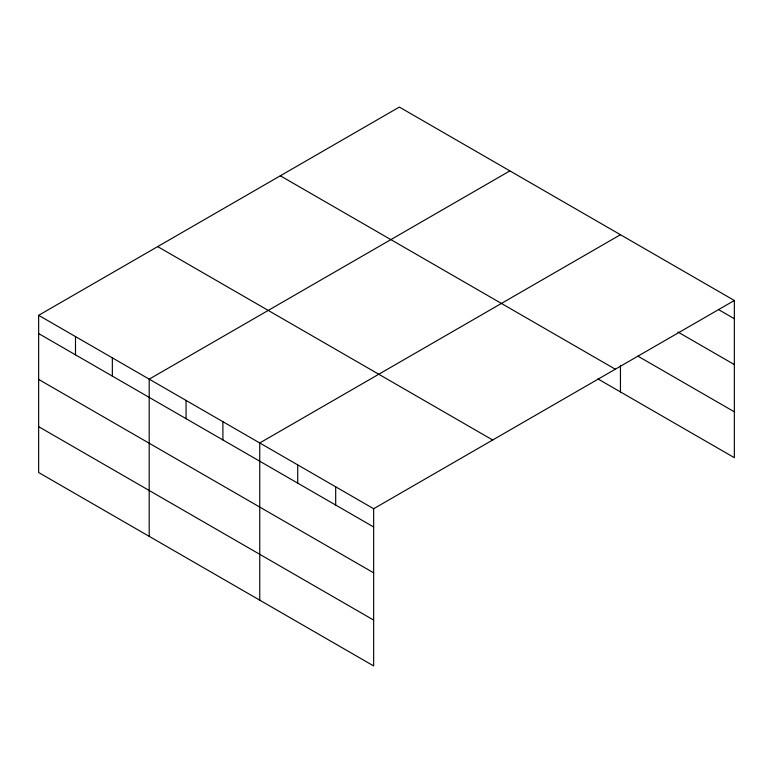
<?xml version="1.0" encoding="UTF-8"?>
<svg xmlns="http://www.w3.org/2000/svg" width="773" height="773" viewBox="0 0 773 773"><rect width="100%" height="100%" fill="white"/><g stroke="black" fill="none" stroke-linecap="round" stroke-linejoin="round"><path stroke-width="1.16" d="M38.65 315.316L373.649 508.731L373.649 665.93L38.65 472.516L38.65 315.316L399.351 107.07L734.35 300.484L734.35 457.684L597.935 378.925M509.9 170.891L149.199 379.147L149.199 536.346M620.448 234.721L259.747 442.968L259.747 600.167M373.649 508.731L734.35 300.484M718.958 309.838L734.35 318.727M677.911 332.004L734.35 364.585M637.889 356.14L734.35 411.825M280.319 175.79L615.318 369.204M157.682 246.597L492.681 440.011M38.65 333.569L373.649 526.973M38.65 379.417L373.649 572.832M38.65 426.667L373.649 620.072M620.448 365.378L620.448 391.921M335.685 486.806L335.685 505.059M297.721 464.892L297.721 483.135M222.904 421.691L222.904 439.943M186.051 400.414L186.051 418.666M112.346 357.87L112.346 376.113M75.503 336.593L75.503 354.846"/></g></svg>
